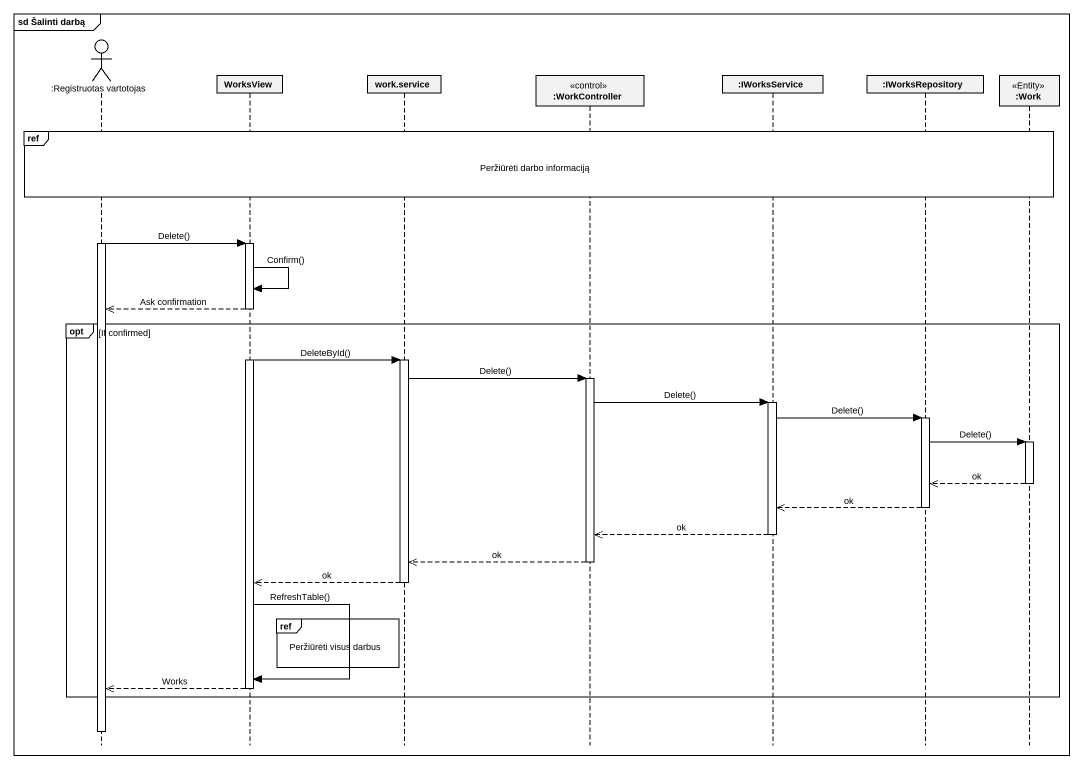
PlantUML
@startuml
mainframe sd Šalinti darbą
hide footbox
actor ":Registruotas vartotojas" as Registruotas_vartotojas
participant WorksView
participant "work.service" as work_service
participant ":WorkController" as WorkController <<control>>
participant ":IWorksService" as IWorksService
participant ":IWorksRepository" as IWorksRepository
participant ":Work" as Work <<Entity>>

ref over Registruotas_vartotojas, WorksView, work_service, WorkController, IWorksService, IWorksRepository, Work : Peržiūrėti darbo informaciją
activate Registruotas_vartotojas
Registruotas_vartotojas -> WorksView : Delete()
activate WorksView
WorksView -> WorksView : Confirm()
WorksView -->> Registruotas_vartotojas : Ask confirmation
opt If confirmed
  WorksView -> work_service : DeleteById()
  activate work_service
  work_service -> WorkController : Delete()
  activate WorkController
  WorkController -> IWorksService : Delete()
  activate IWorksService
  IWorksService -> IWorksRepository : Delete()
  activate IWorksRepository
  IWorksRepository -> Work : Delete()
  activate Work
  Work -->> IWorksRepository : ok
  deactivate Work
  IWorksRepository -->> IWorksService : ok
  deactivate IWorksRepository
  IWorksService -->> WorkController : ok
  deactivate IWorksService
  WorkController -->> work_service : ok
  deactivate WorkController
  work_service -->> WorksView : ok
  deactivate work_service
  ref over work_service : Peržiūrėti visus darbus
  WorksView -> WorksView : RefreshTable()
  WorksView -->> Registruotas_vartotojas : Works
  deactivate WorksView
end
deactivate Registruotas_vartotojas
@enduml
